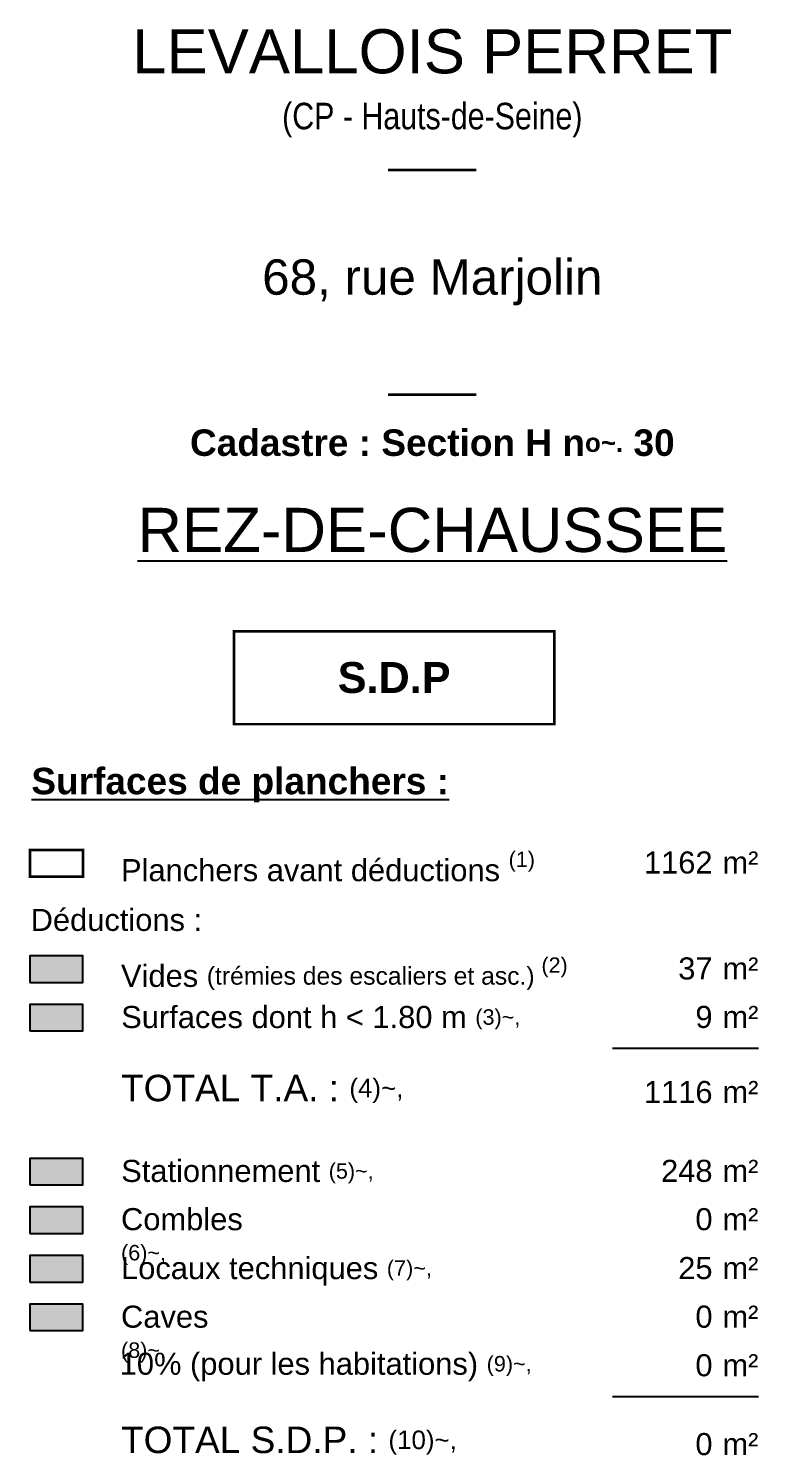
# Paper-space layout 'Test_Lisp_E0_A3 (SDP)' of a CAD drawing. Header units: metres. Extents: x 32.5 to 40.8, y 0.5 to 27.5.
# Drawn here: x 32.46 to 40.72, y 11.31 to 27.47 of the extents above; entities that cross this region are included whole.
import ezdxf
from ezdxf.enums import TextEntityAlignment as Align

# ---------------------------------------------------------------- set-up
doc = ezdxf.new("R2010")
doc.units = ezdxf.units.M
doc.linetypes.add('AXES', pattern=[2, 1.25, -0.25, 0.25, -0.25])
doc.layers.add('GEX_MEP_cartouche', color=7, linetype='Continuous')
doc.styles.add('Arrondissement', font='swissb.ttf', dxfattribs={"height": 4})
doc.styles.add('INT_Black', font='swissk.ttf')
doc.styles.add('INT_Gras', font='swissb.ttf')
doc.styles.add('INT_Roman', font='swiss.ttf')

# ---------------------------------------------------------------- blocks, each defined once
blk = doc.blocks.new('SDP')
at = {"layer": 'GEX_MEP_cartouche', "true_color": 0xffff7f}
blk.add_hatch(color=51, dxfattribs=at).paths.add_polyline_path([(-3793.184, -4437.415), (-3793.184, -4437.115), (-3793.784, -4437.115), (-3793.784, -4437.415)])
at = {"layer": 'GEX_MEP_cartouche', "true_color": 0xa55252}
blk.add_hatch(color=15, dxfattribs=at).paths.add_polyline_path([(-3793.184, -4437.965), (-3793.184, -4437.665), (-3793.784, -4437.665), (-3793.784, -4437.965)])
at = {"layer": 'GEX_MEP_cartouche', "true_color": 0xcccccc}
blk.add_hatch(color=254, dxfattribs=at).paths.add_polyline_path([(-3793.184, -4439.708), (-3793.184, -4439.408), (-3793.784, -4439.408), (-3793.784, -4439.708)])
at = {"layer": 'GEX_MEP_cartouche', "true_color": 0x5200a5}
blk.add_hatch(color=194, dxfattribs=at).paths.add_polyline_path([(-3793.184, -4440.258), (-3793.184, -4439.958), (-3793.784, -4439.958), (-3793.784, -4440.258)])
at = {"layer": 'GEX_MEP_cartouche', "true_color": 0x007fff}
blk.add_hatch(color=150, dxfattribs=at).paths.add_polyline_path([(-3793.184, -4440.808), (-3793.184, -4440.508), (-3793.784, -4440.508), (-3793.784, -4440.808)])
at = {"layer": 'GEX_MEP_cartouche', "true_color": 0xffbf7f}
blk.add_hatch(color=31, dxfattribs=at).paths.add_polyline_path([(-3793.184, -4441.358), (-3793.184, -4441.058), (-3793.784, -4441.058), (-3793.784, -4441.358)])
at = {"layer": 'GEX_MEP_cartouche'}
for p, q in [((-3787.19, -4438.161), (-3785.538, -4438.161)), ((-3787.19, -4442.106), (-3785.538, -4442.106))]:
    blk.add_line(p, q, dxfattribs=at)
at = {"layer": 'GEX_MEP_cartouche', "color": 1, "linetype": 'AXES', "ltscale": 0.1, "true_color": 0xff0000, "const_width": 0.03}
blk.add_lwpolyline([(-3793.784, -4436.216), (-3793.184, -4436.216), (-3793.184, -4435.916), (-3793.784, -4435.916)], close=True, dxfattribs=at)
at = {"layer": 'GEX_MEP_cartouche'}
for points in [[(-3793.784, -4437.415), (-3793.184, -4437.415), (-3793.184, -4437.115), (-3793.784, -4437.115)], [(-3793.784, -4437.965), (-3793.184, -4437.965), (-3793.184, -4437.665), (-3793.784, -4437.665)], [(-3793.784, -4439.708), (-3793.184, -4439.708), (-3793.184, -4439.408), (-3793.784, -4439.408)], [(-3793.784, -4440.258), (-3793.184, -4440.258), (-3793.184, -4439.958), (-3793.784, -4439.958)], [(-3793.784, -4440.808), (-3793.184, -4440.808), (-3793.184, -4440.508), (-3793.784, -4440.508)], [(-3793.784, -4441.358), (-3793.184, -4441.358), (-3793.184, -4441.058), (-3793.784, -4441.058)]]:
    blk.add_lwpolyline(points, close=True, dxfattribs=at)
at = {"layer": 'GEX_MEP_cartouche', "style": 'INT_Roman'}
blk.add_text('Déductions :', height=0.24996, dxfattribs=at).set_placement((-3793.775, -4436.832))
at = {"layer": 'GEX_MEP_cartouche'}
for s, insert, char_height, width, attachment_point, style in [('{\\LSurfaces de planchers :}', (-3793.767, -4434.985), 0.29996, 4.81953, 1, 'INT_Gras'), ('\\A1;Planchers avant déductions {\\H0.7x;\\S(1)^ ;}', (-3792.752, -4435.934), 0.24996, 4.97178, 1, 'INT_Roman'), ('m²', (-3785.538, -4435.932), 0.25, 0.70985, 3, 'INT_Roman'), ('\\A1;Vides {\\fSwis721 Lt BT|b0|i0|c0|p34;\\H0.80011x;(trémies des escaliers et asc.) \\fSwis721 BT|b0|i0|c0|p34;\\H0.87x;\\S(2)^ ;}', (-3792.752, -4437.132), 0.249965, 5.57151, 1, 'INT_Roman'), ('m²', (-3785.538, -4437.132), 0.25, 0.81828, 3, 'INT_Roman'), ('\\A1;Surfaces dont h < 1.80 m {\\H0.7x;\\S(3)~,;}', (-3792.75, -4437.682), 0.24996, 4.51129, 1, 'INT_Roman'), ('m²', (-3785.538, -4437.681), 0.25, 0.81828, 3, 'INT_Roman'), ('m²', (-3785.538, -4438.531), 0.25, 0.70985, 3, 'INT_Roman'), ('\\A1;Stationnement {\\H0.7x;\\S(5)~,;}', (-3792.75, -4439.425), 0.24996, 2.87709, 1, 'INT_Roman'), ('m²', (-3785.538, -4439.424), 0.25, 0.81828, 3, 'INT_Roman'), ('\\A1;Combles {\\H0.7x;\\S(6)~,;}', (-3792.752, -4439.971), 0.24996, 1.80276, 1, 'INT_Roman'), ('m²', (-3785.538, -4439.971), 0.25, 0.70985, 3, 'INT_Roman'), ('\\A1;Locaux techniques {\\H0.7x;\\S(7)~,;}', (-3792.752, -4440.525), 0.24996, 3.4432, 1, 'INT_Roman'), ('m²', (-3785.538, -4440.525), 0.25, 0.81828, 3, 'INT_Roman'), ('\\A1;Caves {\\H0.7x;\\S(8)~,;}', (-3792.752, -4441.075), 0.24996, 1.33186, 1, 'INT_Roman'), ('m²', (-3785.538, -4441.075), 0.25, 0.70985, 3, 'INT_Roman'), ('\\A1;10% (pour les habitations) {\\H0.7x;\\S(9)~,;}', (-3792.767, -4441.608), 0.24996, 4.63197, 1, 'INT_Roman'), ('m²', (-3785.538, -4441.625), 0.25, 0.70985, 3, 'INT_Roman'), ('m²', (-3785.538, -4442.518), 0.25, 0.70985, 3, 'INT_Roman')]:
    blk.add_mtext(s, dxfattribs=dict(at, insert=insert, char_height=char_height, width=width, attachment_point=attachment_point, style=style))
at = {"layer": 'GEX_MEP_cartouche', "char_height": 0.29996, "width": 5.99915, "attachment_point": 1, "line_spacing_factor": 0.99, "style": 'INT_Roman'}
for s, insert in [('\\A1;TOTAL T.A. : {\\H0.7x;\\S(4)~,;}', (-3792.752, -4438.461)), ('\\A1;TOTAL S.D.P. : {\\H0.7x;\\S(10)~,;}', (-3792.752, -4442.445))]:
    blk.add_mtext(s, dxfattribs=dict(at, insert=insert))
at = {"layer": 'GEX_MEP_cartouche', "style": 'INT_Roman'}
for tag, p in [('SP', (-3786.057, -4435.932)), ('V', (-3786.057, -4437.132))]:
    blk.add_attdef(tag, text='', height=0.25, rotation=0, dxfattribs=at).set_placement(p, align=Align.TOP_RIGHT)
for tag, p in [('180', (-3786.057, -4437.681)), ('TA', (-3786.057, -4438.531)), ('ST', (-3786.057, -4439.424)), ('CO', (-3786.057, -4439.971)), ('LT', (-3786.057, -4440.525)), ('C', (-3786.057, -4441.075)), ('ISOL', (-3786.057, -4441.625)), ('SDP', (-3786.057, -4442.518))]:
    blk.add_attdef(tag, text='', height=0.25, dxfattribs=at).set_placement(p, align=Align.TOP_RIGHT)

psp = doc.layouts.new('Test_Lisp_E0_A3 (SDP)')

# ---------------------------------------------------------------- linework, layer by layer
at = {"layer": 'GEX_MEP_cartouche', "const_width": 0.03}
for points in [[(36.525, 25.867), (37.525, 25.867)], [(36.525, 23.325), (37.525, 23.325)]]:
    psp.add_lwpolyline(points, dxfattribs=at)
at = {"layer": 'GEX_MEP_cartouche', "const_width": 0.028}
psp.add_lwpolyline([(38.406, 19.594), (34.781, 19.594), (34.781, 20.644), (38.406, 20.644)], close=True, dxfattribs=at)

# ---------------------------------------------------------------- block references
at = {"layer": 'GEX_MEP_cartouche'}
psp.add_blockref('SDP', (3826.254, 4454.084), dxfattribs=at).add_auto_attribs({'SP': '1162', 'V': '37', '180': '9', 'TA': '1116', 'ST': '248', 'CO': '0', 'LT': '25', 'C': '0', 'ISOL': '0', 'SDP': '0'})

# ---------------------------------------------------------------- texts
at = {"layer": 'GEX_MEP_cartouche', "width": 10, "rotation": 360}
for s, insert, char_height, attachment_point, style in [('LEVALLOIS PERRET\\P{\\fSwis721 Cn BT|b0|i0|c0|p34;\\H0.6x;(CP - Hauts-de-Seine)}', (37.025, 26.239), 0.5, 8, 'INT_Black'), ('68, rue Marjolin', (37.025, 24.596), 0.4, 5, 'INT_Roman'), ('\\A1;Cadastre : Section H n{\\H0.7x;\\So~.;} 30', (37.025, 22.931), 0.3, 2, 'Arrondissement'), ('{\\LREZ-DE-CHAUSSEE}', (37.025, 22.043), 0.5, 2, 'INT_Black')]:
    psp.add_mtext(s, dxfattribs=dict(at, insert=insert, char_height=char_height, attachment_point=attachment_point, style=style))
at = {"layer": 'GEX_MEP_cartouche', "insert": (36.593, 20.119), "char_height": 0.35, "width": 1.27953, "attachment_point": 5, "style": 'INT_Gras'}
psp.add_mtext('S.D.P', dxfattribs=at)

doc.saveas('drawing.dxf')
